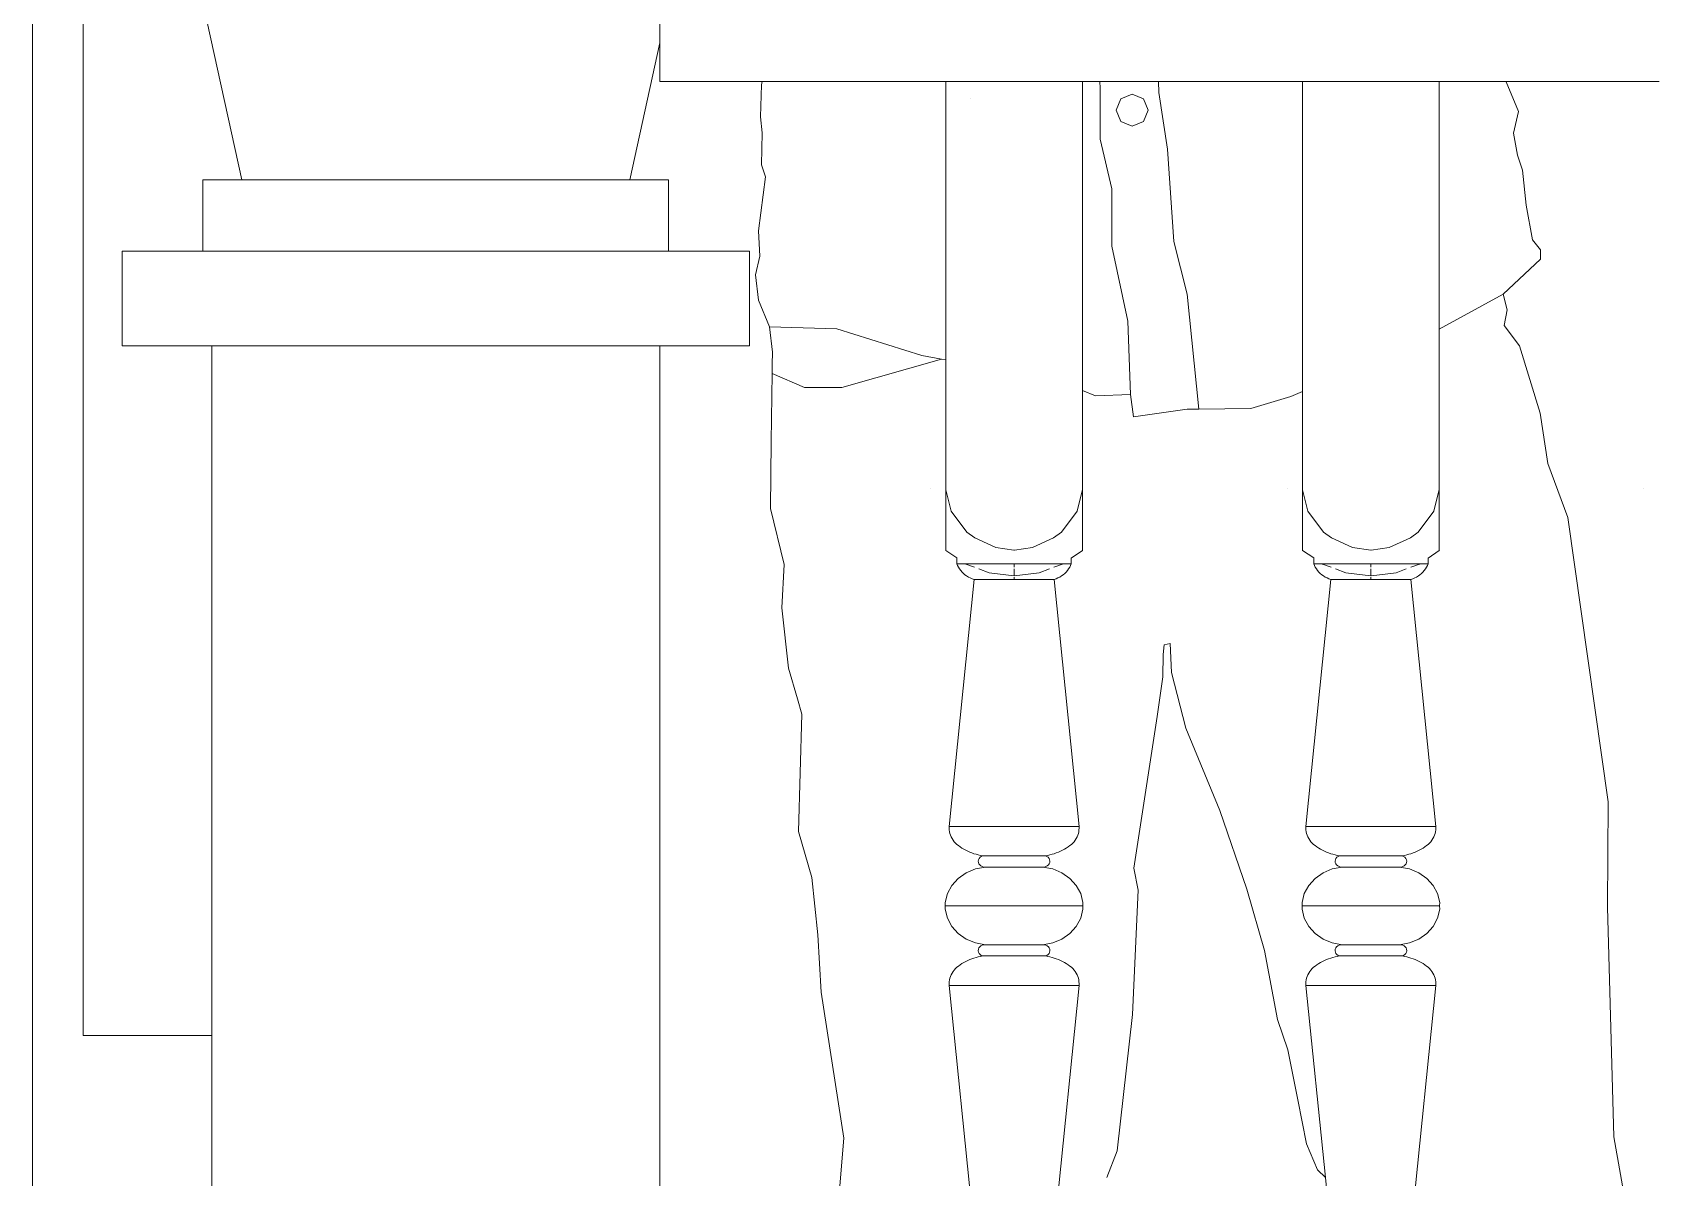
# Model space of a CAD drawing. Header units: inches. Extents: x 16.2 to 49.2, y 7.1 to 20.7.
# Drawn here: x 38.455 to 39.271, y 15.988 to 16.563 of the extents above; entities that cross this region are included whole.
import ezdxf

# ---------------------------------------------------------------- set-up
doc = ezdxf.new("R2010")
doc.units = ezdxf.units.IN
doc.header["$MEASUREMENT"] = 0
doc.layers.add('0inne_gulv', color=252, linetype='Continuous', lineweight=13)

# ---------------------------------------------------------------- blocks, each defined once
blk = doc.blocks.new('DEREK SMALL HOUSE rs')
for p, q in [((-7.71657, 0.40506), (-7.71657, -2.04481)), ((-7.69117, -0.95329), (-7.69117, -1.55741)), ((-7.6115, -1.12777), (-7.62881, -1.0486)), ((-7.40157, -1.05886), (-7.40157, -1.04452)), ((-7.41664, -1.12777), (-7.40157, -1.05886)), ((-7.40157, -1.07841), (-7.40157, -1.05886)), ((-7.35016, -1.07841), (-7.40157, -1.07841)), ((-7.35057, -1.08009), (-7.35097, -1.09611)), ((-7.35016, -1.07841), (-7.35057, -1.08009)), ((-7.25801, -1.07841), (-7.35016, -1.07841)), ((-7.25801, -1.07841), (-7.25795, -1.07841)), ((-7.25801, -1.21812), (-7.25801, -1.07841)), ((-7.25801, -1.28295), (-7.25801, -1.07841)), ((-7.25795, -1.07841), (-7.18934, -1.07841)), ((-7.25795, -1.21813), (-7.25795, -1.07841)), ((-7.18934, -1.23349), (-7.18934, -1.07841)), ((-7.18057, -1.07841), (-7.18934, -1.07841)), ((-7.18049, -1.08161), (-7.18057, -1.07841)), ((-7.15109, -1.07841), (-7.18057, -1.07841)), ((-7.18047, -1.10726), (-7.18049, -1.08161)), ((-7.17, -1.08708), (-7.16433, -1.08473)), ((-7.16433, -1.08473), (-7.15866, -1.08708)), ((-7.15101, -1.08384), (-7.15109, -1.07841)), ((-7.07886, -1.07841), (-7.15109, -1.07841)), ((-7.14664, -1.11236), (-7.15101, -1.08384)), ((-7.07886, -1.07841), (-7.0788, -1.07841)), ((-7.07886, -1.2341), (-7.07886, -1.07841)), ((-7.07886, -1.28295), (-7.07886, -1.07841)), ((-7.0788, -1.07841), (-7.01019, -1.07841)), ((-7.0788, -1.23408), (-7.0788, -1.07841)), ((-7.01019, -1.20267), (-7.01019, -1.07841)), ((-6.97663, -1.07841), (-7.01019, -1.07841)), ((-6.97662, -1.07854), (-6.97663, -1.07841)), ((-6.8997, -1.07841), (-6.97663, -1.07841)), ((-6.97045, -1.09333), (-6.97662, -1.07854)), ((-7.24539, -1.08707), (-7.24533, -1.08707)), ((-7.17234, -1.09275), (-7.17, -1.08708)), ((-7.17, -1.09842), (-7.17234, -1.09275)), ((-7.15866, -1.08708), (-7.15631, -1.09275)), ((-7.15631, -1.09275), (-7.15866, -1.09842)), ((-6.97293, -1.10428), (-6.97045, -1.09333)), ((-7.35097, -1.09611), (-7.35018, -1.10409)), ((-7.16433, -1.10077), (-7.17, -1.09842)), ((-7.15866, -1.09842), (-7.16433, -1.10077)), ((-7.35018, -1.10409), (-7.3505, -1.12012)), ((-7.1746, -1.13223), (-7.18047, -1.10726)), ((-6.97092, -1.11532), (-6.97293, -1.10428)), ((-7.14343, -1.15875), (-7.14664, -1.11236)), ((-6.96837, -1.12292), (-6.97092, -1.11532)), ((-7.3505, -1.12012), (-7.34856, -1.12624)), ((-6.96658, -1.14047), (-6.96837, -1.12292)), ((-7.63098, -1.1635), (-7.63098, -1.12777)), ((-7.6115, -1.12777), (-7.63098, -1.12777)), ((-7.6115, -1.12777), (-7.41664, -1.12777)), ((-7.39716, -1.12777), (-7.41664, -1.12777)), ((-7.39716, -1.1635), (-7.39716, -1.12777)), ((-7.34856, -1.12624), (-7.35203, -1.15327)), ((-7.17456, -1.1611), (-7.1746, -1.13223)), ((-6.96342, -1.15782), (-6.96658, -1.14047)), ((-7.35203, -1.15327), (-7.35133, -1.16608)), ((-6.95941, -1.16282), (-6.96342, -1.15782)), ((-7.63098, -1.1635), (-7.67157, -1.1635)), ((-7.67157, -1.1635), (-7.67157, -1.21114)), ((-7.63098, -1.1635), (-7.39716, -1.1635)), ((-7.35657, -1.1635), (-7.39716, -1.1635)), ((-7.35657, -1.1635), (-7.35657, -1.21114)), ((-7.35133, -1.16608), (-7.35358, -1.17543)), ((-7.16652, -1.19873), (-7.17456, -1.1611)), ((-7.13679, -1.18519), (-7.14343, -1.15875)), ((-6.95934, -1.16763), (-6.95941, -1.16282)), ((-6.97805, -1.18519), (-6.95934, -1.16763)), ((-7.35358, -1.17543), (-7.35194, -1.18815)), ((-7.35194, -1.18815), (-7.34642, -1.20148)), ((-7.13089, -1.24287), (-7.13679, -1.18519)), ((-7.01019, -1.20267), (-6.97805, -1.18519)), ((-6.97606, -1.19295), (-6.97805, -1.18519)), ((-7.16516, -1.23558), (-7.16652, -1.19873)), ((-6.9776, -1.20082), (-6.97606, -1.19295)), ((-7.34642, -1.20148), (-7.31276, -1.20248)), ((-7.34642, -1.20148), (-7.34505, -1.21424)), ((-7.26993, -1.21594), (-7.31276, -1.20248)), ((-7.01019, -1.20267), (-7.01019, -1.28324)), ((-6.96994, -1.21111), (-6.9776, -1.20082)), ((-7.67157, -1.21114), (-7.62657, -1.21114)), ((-7.62657, -1.55741), (-7.62657, -1.21114)), ((-7.62657, -1.21114), (-7.40157, -1.21114)), ((-7.40157, -1.89549), (-7.40157, -1.21114)), ((-7.40157, -1.21114), (-7.35657, -1.21114)), ((-7.34505, -1.21424), (-7.34509, -1.22044)), ((-6.95957, -1.24483), (-6.96994, -1.21111)), ((-7.34509, -1.22044), (-7.34521, -1.22499)), ((-7.3101, -1.23196), (-7.26015, -1.21773)), ((-7.26993, -1.21594), (-7.26015, -1.21773)), ((-7.26015, -1.21773), (-7.25801, -1.21812)), ((-7.25801, -1.21812), (-7.25795, -1.21813)), ((-7.25801, -1.28295), (-7.25801, -1.21812)), ((-7.25795, -1.28295), (-7.25795, -1.21813)), ((-7.34521, -1.22499), (-7.34571, -1.25913)), ((-7.34521, -1.22499), (-7.329, -1.23196)), ((-7.329, -1.23196), (-7.3101, -1.23196)), ((-7.18934, -1.23349), (-7.18279, -1.23614)), ((-7.18934, -1.23349), (-7.18934, -1.28324)), ((-7.18279, -1.23614), (-7.16516, -1.23558)), ((-7.16516, -1.23558), (-7.16379, -1.24672)), ((-7.10473, -1.24249), (-7.08476, -1.23653)), ((-7.08476, -1.23653), (-7.07886, -1.2341)), ((-7.07886, -1.2341), (-7.0788, -1.23408)), ((-7.07886, -1.28295), (-7.07886, -1.2341)), ((-7.0788, -1.28295), (-7.0788, -1.23408)), ((-7.16379, -1.24672), (-7.13679, -1.24295)), ((-7.13679, -1.24295), (-7.13089, -1.24287)), ((-7.13089, -1.24287), (-7.10473, -1.24249)), ((-6.95571, -1.27019), (-6.95957, -1.24483)), ((-7.34571, -1.25913), (-7.34595, -1.2928)), ((-6.94563, -1.29724), (-6.95571, -1.27019)), ((-7.26569, -1.28295), (-7.26571, -1.28295)), ((-7.25801, -1.28295), (-7.25795, -1.28295)), ((-7.25801, -1.28295), (-7.25795, -1.28295)), ((-7.25798, -1.28295), (-7.25801, -1.28295)), ((-7.25795, -1.28295), (-7.25795, -1.28314)), ((-7.25795, -1.28312), (-7.25795, -1.28295)), ((-7.25793, -1.28312), (-7.25795, -1.28314)), ((-7.25795, -1.28333), (-7.25795, -1.28314)), ((-7.25795, -1.28333), (-7.25563, -1.29271)), ((-7.25795, -1.28333), (-7.25795, -1.31379)), ((-7.192, -1.2942), (-7.18934, -1.28324)), ((-7.18934, -1.3138), (-7.18934, -1.28324)), ((-7.08653, -1.28295), (-7.08656, -1.28295)), ((-7.07886, -1.28295), (-7.0788, -1.28295)), ((-7.07886, -1.28295), (-7.0788, -1.28295)), ((-7.07882, -1.28295), (-7.07886, -1.28295)), ((-7.0788, -1.28295), (-7.0788, -1.28314)), ((-7.0788, -1.28312), (-7.0788, -1.28295)), ((-7.07878, -1.28312), (-7.0788, -1.28314)), ((-7.0788, -1.28333), (-7.0788, -1.28314)), ((-7.0788, -1.28333), (-7.07648, -1.29271)), ((-7.0788, -1.28333), (-7.0788, -1.31379)), ((-7.01285, -1.2942), (-7.01019, -1.28324)), ((-7.01019, -1.3138), (-7.01019, -1.28324)), ((-6.90738, -1.28295), (-6.90741, -1.28295)), ((-6.90738, -1.28295), (-6.90741, -1.28295)), ((-7.34595, -1.2928), (-7.33913, -1.32084)), ((-7.25795, -1.29712), (-7.25801, -1.29712)), ((-7.25566, -1.29274), (-7.25531, -1.2942)), ((-7.25563, -1.29271), (-7.25528, -1.2942)), ((-7.2474, -1.30472), (-7.25528, -1.2942)), ((-7.19988, -1.30472), (-7.192, -1.2942)), ((-7.0788, -1.29712), (-7.07886, -1.29712)), ((-7.07651, -1.29274), (-7.07616, -1.2942)), ((-7.07648, -1.29271), (-7.07613, -1.2942)), ((-7.06824, -1.30472), (-7.07613, -1.2942)), ((-7.02073, -1.30472), (-7.01285, -1.2942)), ((-6.92534, -1.44011), (-6.94563, -1.29724)), ((-7.24347, -1.30754), (-7.2474, -1.30472)), ((-7.20381, -1.30754), (-7.19988, -1.30472)), ((-7.06432, -1.30754), (-7.06824, -1.30472)), ((-7.02466, -1.30754), (-7.02073, -1.30472)), ((-7.24347, -1.30754), (-7.23284, -1.31235)), ((-7.22376, -1.31375), (-7.23284, -1.31235)), ((-7.21444, -1.31235), (-7.22351, -1.31375)), ((-7.21444, -1.31235), (-7.20381, -1.30754)), ((-7.06432, -1.30754), (-7.05369, -1.31235)), ((-7.04461, -1.31375), (-7.05369, -1.31235)), ((-7.03528, -1.31235), (-7.04436, -1.31375)), ((-7.03528, -1.31235), (-7.02466, -1.30754)), ((-7.33913, -1.32084), (-7.34032, -1.34267)), ((-7.25795, -1.31379), (-7.258, -1.31375)), ((-7.25238, -1.31763), (-7.25795, -1.31379)), ((-7.25238, -1.31763), (-7.25238, -1.32053)), ((-7.25238, -1.32053), (-7.25202, -1.32143)), ((-7.25238, -1.32053), (-7.24818, -1.32053)), ((-7.25202, -1.32143), (-7.25158, -1.3223)), ((-7.24795, -1.32069), (-7.24818, -1.32053)), ((-7.24818, -1.32053), (-7.1991, -1.32053)), ((-7.24363, -1.3223), (-7.24795, -1.32069)), ((-7.22364, -1.31376), (-7.22376, -1.31375)), ((-7.22367, -1.3223), (-7.22367, -1.32069)), ((-7.22364, -1.31376), (-7.22351, -1.31375)), ((-7.19933, -1.32069), (-7.20365, -1.3223)), ((-7.1991, -1.32053), (-7.19933, -1.32069)), ((-7.19496, -1.32053), (-7.1991, -1.32053)), ((-7.19533, -1.32143), (-7.19577, -1.3223)), ((-7.19496, -1.32053), (-7.19533, -1.32143)), ((-7.18934, -1.3138), (-7.19496, -1.31767)), ((-7.19496, -1.31767), (-7.19496, -1.32053)), ((-7.18928, -1.31375), (-7.18934, -1.3138)), ((-7.0788, -1.31379), (-7.07885, -1.31375)), ((-7.07323, -1.31763), (-7.0788, -1.31379)), ((-7.07323, -1.31763), (-7.07323, -1.32053)), ((-7.07323, -1.32053), (-7.07287, -1.32143)), ((-7.07323, -1.32053), (-7.06903, -1.32053)), ((-7.07287, -1.32143), (-7.07243, -1.3223)), ((-7.0688, -1.32069), (-7.06903, -1.32053)), ((-7.06903, -1.32053), (-7.01995, -1.32053)), ((-7.06448, -1.3223), (-7.0688, -1.32069)), ((-7.04449, -1.31376), (-7.04461, -1.31375)), ((-7.04452, -1.3223), (-7.04452, -1.32069)), ((-7.04449, -1.31376), (-7.04436, -1.31375)), ((-7.02017, -1.32069), (-7.0245, -1.3223)), ((-7.01995, -1.32053), (-7.02017, -1.32069)), ((-7.01581, -1.32053), (-7.01995, -1.32053)), ((-7.01617, -1.32143), (-7.01662, -1.3223)), ((-7.01581, -1.32053), (-7.01617, -1.32143)), ((-7.01019, -1.3138), (-7.01581, -1.31767)), ((-7.01581, -1.31767), (-7.01581, -1.32053)), ((-7.01012, -1.31375), (-7.01019, -1.3138)), ((-7.24374, -1.32841), (-7.25627, -1.45241)), ((-7.25158, -1.3223), (-7.25106, -1.32313)), ((-7.25106, -1.32313), (-7.25048, -1.32393)), ((-7.25048, -1.32393), (-7.24982, -1.32469)), ((-7.24982, -1.32469), (-7.24911, -1.32539)), ((-7.24911, -1.32539), (-7.24833, -1.32605)), ((-7.24833, -1.32605), (-7.2475, -1.32664)), ((-7.2475, -1.32664), (-7.24662, -1.32718)), ((-7.24662, -1.32718), (-7.2457, -1.32766)), ((-7.2457, -1.32766), (-7.24474, -1.32807)), ((-7.24474, -1.32807), (-7.24374, -1.32841)), ((-7.24374, -1.32841), (-7.20361, -1.32841)), ((-7.23624, -1.32505), (-7.24139, -1.32313)), ((-7.22368, -1.32655), (-7.23624, -1.32505)), ((-7.22367, -1.32655), (-7.22367, -1.32313)), ((-7.22367, -1.32664), (-7.22367, -1.32655)), ((-7.22367, -1.32841), (-7.22367, -1.32718)), ((-7.21103, -1.32505), (-7.2236, -1.32655)), ((-7.20589, -1.32313), (-7.21103, -1.32505)), ((-7.20261, -1.32807), (-7.20361, -1.32841)), ((-7.20361, -1.32841), (-7.19107, -1.45241)), ((-7.20165, -1.32766), (-7.20261, -1.32807)), ((-7.20072, -1.32718), (-7.20165, -1.32766)), ((-7.19985, -1.32664), (-7.20072, -1.32718)), ((-7.19901, -1.32605), (-7.19985, -1.32664)), ((-7.19824, -1.32539), (-7.19901, -1.32605)), ((-7.19752, -1.32469), (-7.19824, -1.32539)), ((-7.19687, -1.32393), (-7.19752, -1.32469)), ((-7.19628, -1.32313), (-7.19687, -1.32393)), ((-7.19577, -1.3223), (-7.19628, -1.32313)), ((-7.06459, -1.32841), (-7.07712, -1.45241)), ((-7.07243, -1.3223), (-7.07191, -1.32313)), ((-7.07191, -1.32313), (-7.07133, -1.32393)), ((-7.07133, -1.32393), (-7.07067, -1.32469)), ((-7.07067, -1.32469), (-7.06996, -1.32539)), ((-7.06996, -1.32539), (-7.06918, -1.32605)), ((-7.06918, -1.32605), (-7.06835, -1.32664)), ((-7.06835, -1.32664), (-7.06747, -1.32718)), ((-7.06747, -1.32718), (-7.06655, -1.32766)), ((-7.06655, -1.32766), (-7.06558, -1.32807)), ((-7.06558, -1.32807), (-7.06459, -1.32841)), ((-7.06459, -1.32841), (-7.02445, -1.32841)), ((-7.05709, -1.32505), (-7.06224, -1.32313)), ((-7.04453, -1.32655), (-7.05709, -1.32505)), ((-7.04452, -1.32655), (-7.04452, -1.32313)), ((-7.04452, -1.32664), (-7.04452, -1.32655)), ((-7.04452, -1.32841), (-7.04452, -1.32718)), ((-7.03188, -1.32505), (-7.04445, -1.32655)), ((-7.02674, -1.32313), (-7.03188, -1.32505)), ((-7.02346, -1.32807), (-7.02445, -1.32841)), ((-7.02445, -1.32841), (-7.01192, -1.45241)), ((-7.0225, -1.32766), (-7.02346, -1.32807)), ((-7.02157, -1.32718), (-7.0225, -1.32766)), ((-7.02069, -1.32664), (-7.02157, -1.32718)), ((-7.01986, -1.32605), (-7.02069, -1.32664)), ((-7.01909, -1.32539), (-7.01986, -1.32605)), ((-7.01837, -1.32469), (-7.01909, -1.32539)), ((-7.01772, -1.32393), (-7.01837, -1.32469)), ((-7.01713, -1.32313), (-7.01772, -1.32393)), ((-7.01662, -1.3223), (-7.01713, -1.32313)), ((-7.34032, -1.34267), (-7.33697, -1.37295)), ((-7.14881, -1.36609), (-7.14837, -1.3613)), ((-7.14837, -1.3613), (-7.14524, -1.36062)), ((-7.14524, -1.36062), (-7.14466, -1.37507)), ((-7.14895, -1.37734), (-7.14881, -1.36609)), ((-7.33697, -1.37295), (-7.33245, -1.38833)), ((-7.15182, -1.39729), (-7.14895, -1.37734)), ((-7.14466, -1.37507), (-7.13752, -1.40303)), ((-7.33245, -1.38833), (-7.33033, -1.39607)), ((-7.33033, -1.39607), (-7.33196, -1.45506)), ((-7.16351, -1.47336), (-7.15182, -1.39729)), ((-7.13752, -1.40303), (-7.12031, -1.4445)), ((-6.92578, -1.49301), (-6.92534, -1.44011)), ((-7.25627, -1.45241), (-7.25631, -1.45332)), ((-7.25627, -1.45241), (-7.19107, -1.45241)), ((-7.19107, -1.45241), (-7.19104, -1.45332)), ((-7.12031, -1.4445), (-7.10673, -1.48391)), ((-7.07712, -1.45241), (-7.07716, -1.45332)), ((-7.07712, -1.45241), (-7.01192, -1.45241)), ((-7.01192, -1.45241), (-7.01189, -1.45332)), ((-7.33196, -1.45506), (-7.32522, -1.47814)), ((-7.25631, -1.45332), (-7.25626, -1.45423)), ((-7.25626, -1.45423), (-7.25613, -1.45514)), ((-7.25613, -1.45514), (-7.25592, -1.45603)), ((-7.25592, -1.45603), (-7.25564, -1.4569)), ((-7.25564, -1.4569), (-7.25528, -1.45775)), ((-7.25528, -1.45775), (-7.25484, -1.45858)), ((-7.25484, -1.45858), (-7.25434, -1.45937)), ((-7.25434, -1.45937), (-7.25376, -1.46012)), ((-7.25376, -1.46012), (-7.25312, -1.46083)), ((-7.19358, -1.46012), (-7.19422, -1.46083)), ((-7.19301, -1.45937), (-7.19358, -1.46012)), ((-7.1925, -1.45858), (-7.19301, -1.45937)), ((-7.19207, -1.45775), (-7.1925, -1.45858)), ((-7.19171, -1.4569), (-7.19207, -1.45775)), ((-7.19142, -1.45603), (-7.19171, -1.4569)), ((-7.19121, -1.45514), (-7.19142, -1.45603)), ((-7.19109, -1.45423), (-7.19121, -1.45514)), ((-7.19104, -1.45332), (-7.19109, -1.45423)), ((-7.07716, -1.45332), (-7.07711, -1.45423)), ((-7.07711, -1.45423), (-7.07698, -1.45514)), ((-7.07698, -1.45514), (-7.07677, -1.45603)), ((-7.07677, -1.45603), (-7.07649, -1.4569)), ((-7.07649, -1.4569), (-7.07613, -1.45775)), ((-7.07613, -1.45775), (-7.07569, -1.45858)), ((-7.07569, -1.45858), (-7.07519, -1.45937)), ((-7.07519, -1.45937), (-7.07461, -1.46012)), ((-7.07461, -1.46012), (-7.07397, -1.46083)), ((-7.01443, -1.46012), (-7.01507, -1.46083)), ((-7.01386, -1.45937), (-7.01443, -1.46012)), ((-7.01335, -1.45858), (-7.01386, -1.45937)), ((-7.01292, -1.45775), (-7.01335, -1.45858)), ((-7.01256, -1.4569), (-7.01292, -1.45775)), ((-7.01227, -1.45603), (-7.01256, -1.4569)), ((-7.01206, -1.45514), (-7.01227, -1.45603)), ((-7.01194, -1.45423), (-7.01206, -1.45514)), ((-7.01189, -1.45332), (-7.01194, -1.45423)), ((-7.25312, -1.46083), (-7.25243, -1.46149)), ((-7.25243, -1.46149), (-7.25167, -1.4621)), ((-7.25167, -1.4621), (-7.25078, -1.46273)), ((-7.25078, -1.46273), (-7.24986, -1.46333)), ((-7.24986, -1.46333), (-7.24891, -1.46389)), ((-7.24891, -1.46389), (-7.24794, -1.46442)), ((-7.24794, -1.46442), (-7.24694, -1.4649)), ((-7.24694, -1.4649), (-7.24592, -1.46535)), ((-7.24592, -1.46535), (-7.24487, -1.46576)), ((-7.24487, -1.46576), (-7.24381, -1.46613)), ((-7.24381, -1.46613), (-7.24274, -1.46645)), ((-7.24274, -1.46645), (-7.24164, -1.46673)), ((-7.24164, -1.46673), (-7.24054, -1.46698)), ((-7.24122, -1.46849), (-7.24152, -1.46914)), ((-7.24074, -1.46792), (-7.24122, -1.46849)), ((-7.24014, -1.46747), (-7.24074, -1.46792)), ((-7.24054, -1.46698), (-7.23942, -1.46717)), ((-7.23942, -1.46717), (-7.24014, -1.46747)), ((-7.20792, -1.46717), (-7.23942, -1.46717)), ((-7.20681, -1.46698), (-7.20792, -1.46717)), ((-7.20792, -1.46717), (-7.20721, -1.46747)), ((-7.20721, -1.46747), (-7.2066, -1.46792)), ((-7.2057, -1.46673), (-7.20681, -1.46698)), ((-7.2066, -1.46792), (-7.20613, -1.46849)), ((-7.20613, -1.46849), (-7.20582, -1.46914)), ((-7.20461, -1.46645), (-7.2057, -1.46673)), ((-7.20353, -1.46613), (-7.20461, -1.46645)), ((-7.20247, -1.46576), (-7.20353, -1.46613)), ((-7.20143, -1.46535), (-7.20247, -1.46576)), ((-7.20041, -1.4649), (-7.20143, -1.46535)), ((-7.19941, -1.46442), (-7.20041, -1.4649)), ((-7.19844, -1.46389), (-7.19941, -1.46442)), ((-7.19749, -1.46333), (-7.19844, -1.46389)), ((-7.19657, -1.46273), (-7.19749, -1.46333)), ((-7.19568, -1.4621), (-7.19657, -1.46273)), ((-7.19492, -1.46149), (-7.19568, -1.4621)), ((-7.19422, -1.46083), (-7.19492, -1.46149)), ((-7.07397, -1.46083), (-7.07327, -1.46149)), ((-7.07327, -1.46149), (-7.07252, -1.4621)), ((-7.07252, -1.4621), (-7.07163, -1.46273)), ((-7.07163, -1.46273), (-7.07071, -1.46333)), ((-7.07071, -1.46333), (-7.06976, -1.46389)), ((-7.06976, -1.46389), (-7.06879, -1.46442)), ((-7.06879, -1.46442), (-7.06779, -1.4649)), ((-7.06779, -1.4649), (-7.06677, -1.46535)), ((-7.06677, -1.46535), (-7.06572, -1.46576)), ((-7.06572, -1.46576), (-7.06466, -1.46613)), ((-7.06466, -1.46613), (-7.06359, -1.46645)), ((-7.06359, -1.46645), (-7.06249, -1.46673)), ((-7.06249, -1.46673), (-7.06139, -1.46698)), ((-7.06207, -1.46849), (-7.06237, -1.46914)), ((-7.06159, -1.46792), (-7.06207, -1.46849)), ((-7.06098, -1.46747), (-7.06159, -1.46792)), ((-7.06139, -1.46698), (-7.06027, -1.46717)), ((-7.06027, -1.46717), (-7.06098, -1.46747)), ((-7.02877, -1.46717), (-7.06027, -1.46717)), ((-7.02766, -1.46698), (-7.02877, -1.46717)), ((-7.02877, -1.46717), (-7.02806, -1.46747)), ((-7.02806, -1.46747), (-7.02745, -1.46792)), ((-7.02655, -1.46673), (-7.02766, -1.46698)), ((-7.02745, -1.46792), (-7.02698, -1.46849)), ((-7.02698, -1.46849), (-7.02667, -1.46914)), ((-7.02546, -1.46645), (-7.02655, -1.46673)), ((-7.02438, -1.46613), (-7.02546, -1.46645)), ((-7.02332, -1.46576), (-7.02438, -1.46613)), ((-7.02228, -1.46535), (-7.02332, -1.46576)), ((-7.02126, -1.4649), (-7.02228, -1.46535)), ((-7.02026, -1.46442), (-7.02126, -1.4649)), ((-7.01928, -1.46389), (-7.02026, -1.46442)), ((-7.01834, -1.46333), (-7.01928, -1.46389)), ((-7.01742, -1.46273), (-7.01834, -1.46333)), ((-7.01652, -1.4621), (-7.01742, -1.46273)), ((-7.01577, -1.46149), (-7.01652, -1.4621)), ((-7.01507, -1.46083), (-7.01577, -1.46149)), ((-7.2477, -1.4757), (-7.2517, -1.47851)), ((-7.24308, -1.47378), (-7.2477, -1.4757)), ((-7.23811, -1.47284), (-7.24308, -1.47378)), ((-7.24152, -1.46914), (-7.24165, -1.46983)), ((-7.24165, -1.46983), (-7.24158, -1.47054)), ((-7.24158, -1.47054), (-7.24133, -1.4712)), ((-7.24133, -1.4712), (-7.2409, -1.4718)), ((-7.2409, -1.4718), (-7.24033, -1.47228)), ((-7.24033, -1.47228), (-7.23965, -1.47263)), ((-7.23965, -1.47263), (-7.23889, -1.47282)), ((-7.23889, -1.47282), (-7.23811, -1.47284)), ((-7.20924, -1.47284), (-7.23811, -1.47284)), ((-7.20845, -1.47282), (-7.20924, -1.47284)), ((-7.20924, -1.47284), (-7.20426, -1.47378)), ((-7.2077, -1.47263), (-7.20845, -1.47282)), ((-7.20701, -1.47228), (-7.2077, -1.47263)), ((-7.20644, -1.4718), (-7.20701, -1.47228)), ((-7.20602, -1.4712), (-7.20644, -1.4718)), ((-7.20577, -1.47054), (-7.20602, -1.4712)), ((-7.20582, -1.46914), (-7.2057, -1.46983)), ((-7.2057, -1.46983), (-7.20577, -1.47054)), ((-7.20426, -1.47378), (-7.19965, -1.4757)), ((-7.19965, -1.4757), (-7.19564, -1.47851)), ((-7.16137, -1.48438), (-7.16351, -1.47336)), ((-7.06854, -1.4757), (-7.07255, -1.47851)), ((-7.06393, -1.47378), (-7.06854, -1.4757)), ((-7.05895, -1.47284), (-7.06393, -1.47378)), ((-7.06237, -1.46914), (-7.0625, -1.46983)), ((-7.0625, -1.46983), (-7.06243, -1.47054)), ((-7.06243, -1.47054), (-7.06218, -1.4712)), ((-7.06218, -1.4712), (-7.06175, -1.4718)), ((-7.06175, -1.4718), (-7.06118, -1.47228)), ((-7.06118, -1.47228), (-7.0605, -1.47263)), ((-7.0605, -1.47263), (-7.05974, -1.47282)), ((-7.05974, -1.47282), (-7.05895, -1.47284)), ((-7.03009, -1.47284), (-7.05895, -1.47284)), ((-7.0293, -1.47282), (-7.03009, -1.47284)), ((-7.03009, -1.47284), (-7.02511, -1.47378)), ((-7.02855, -1.47263), (-7.0293, -1.47282)), ((-7.02786, -1.47228), (-7.02855, -1.47263)), ((-7.02729, -1.4718), (-7.02786, -1.47228)), ((-7.02687, -1.4712), (-7.02729, -1.4718)), ((-7.02661, -1.47054), (-7.02687, -1.4712)), ((-7.02667, -1.46914), (-7.02655, -1.46983)), ((-7.02655, -1.46983), (-7.02661, -1.47054)), ((-7.02511, -1.47378), (-7.0205, -1.4757)), ((-7.0205, -1.4757), (-7.01649, -1.47851)), ((-7.32522, -1.47814), (-7.32218, -1.50684)), ((-7.25489, -1.48206), (-7.25711, -1.48617)), ((-7.2517, -1.47851), (-7.25489, -1.48206)), ((-7.19564, -1.47851), (-7.19245, -1.48206)), ((-7.19245, -1.48206), (-7.19024, -1.48617)), ((-7.16422, -1.54684), (-7.16137, -1.48438)), ((-7.10673, -1.48391), (-7.09795, -1.51475)), ((-7.07574, -1.48206), (-7.07796, -1.48617)), ((-7.07255, -1.47851), (-7.07574, -1.48206)), ((-7.01649, -1.47851), (-7.0133, -1.48206)), ((-7.0133, -1.48206), (-7.01109, -1.48617)), ((-7.25711, -1.48617), (-7.25822, -1.49063)), ((-7.25822, -1.49063), (-7.25821, -1.49234)), ((-7.25822, -1.49406), (-7.25821, -1.49234)), ((-7.25821, -1.49234), (-7.18914, -1.49234)), ((-7.19024, -1.48617), (-7.18912, -1.49063)), ((-7.18912, -1.49063), (-7.18914, -1.49234)), ((-7.18912, -1.49406), (-7.18914, -1.49234)), ((-7.07796, -1.48617), (-7.07907, -1.49063)), ((-7.07907, -1.49063), (-7.07906, -1.49234)), ((-7.07907, -1.49406), (-7.07906, -1.49234)), ((-7.07906, -1.49234), (-7.00999, -1.49234)), ((-7.01109, -1.48617), (-7.00997, -1.49063)), ((-7.00997, -1.49063), (-7.00999, -1.49234)), ((-7.00997, -1.49406), (-7.00999, -1.49234)), ((-6.92255, -1.60841), (-6.92578, -1.49301)), ((-7.25711, -1.49851), (-7.25822, -1.49406)), ((-7.25489, -1.50262), (-7.25711, -1.49851)), ((-7.19245, -1.50262), (-7.19024, -1.49851)), ((-7.19024, -1.49851), (-7.18912, -1.49406)), ((-7.07796, -1.49851), (-7.07907, -1.49406)), ((-7.07574, -1.50262), (-7.07796, -1.49851)), ((-7.0133, -1.50262), (-7.01109, -1.49851)), ((-7.01109, -1.49851), (-7.00997, -1.49406)), ((-7.32218, -1.50684), (-7.32049, -1.53565)), ((-7.2517, -1.50617), (-7.25489, -1.50262)), ((-7.2477, -1.50898), (-7.2517, -1.50617)), ((-7.24308, -1.51091), (-7.2477, -1.50898)), ((-7.20426, -1.51091), (-7.19965, -1.50898)), ((-7.19965, -1.50898), (-7.19564, -1.50617)), ((-7.19564, -1.50617), (-7.19245, -1.50262)), ((-7.07255, -1.50617), (-7.07574, -1.50262)), ((-7.06854, -1.50898), (-7.07255, -1.50617)), ((-7.06393, -1.51091), (-7.06854, -1.50898)), ((-7.02511, -1.51091), (-7.0205, -1.50898)), ((-7.0205, -1.50898), (-7.01649, -1.50617)), ((-7.01649, -1.50617), (-7.0133, -1.50262)), ((-7.23811, -1.51184), (-7.24308, -1.51091)), ((-7.24165, -1.51485), (-7.24158, -1.51415)), ((-7.24152, -1.51555), (-7.24165, -1.51485)), ((-7.24164, -1.51795), (-7.24054, -1.51771)), ((-7.24158, -1.51415), (-7.24133, -1.51348)), ((-7.24122, -1.5162), (-7.24152, -1.51555)), ((-7.24133, -1.51348), (-7.2409, -1.51288)), ((-7.24074, -1.51676), (-7.24122, -1.5162)), ((-7.2409, -1.51288), (-7.24033, -1.5124)), ((-7.24014, -1.51721), (-7.24074, -1.51676)), ((-7.24054, -1.51771), (-7.23942, -1.51751)), ((-7.24033, -1.5124), (-7.23965, -1.51205)), ((-7.23942, -1.51751), (-7.24014, -1.51721)), ((-7.23965, -1.51205), (-7.23889, -1.51186)), ((-7.23942, -1.51751), (-7.20792, -1.51751)), ((-7.23889, -1.51186), (-7.23811, -1.51184)), ((-7.20924, -1.51184), (-7.23811, -1.51184)), ((-7.20924, -1.51184), (-7.20426, -1.51091)), ((-7.20845, -1.51186), (-7.20924, -1.51184)), ((-7.2077, -1.51205), (-7.20845, -1.51186)), ((-7.20792, -1.51751), (-7.20721, -1.51721)), ((-7.20681, -1.51771), (-7.20792, -1.51751)), ((-7.20701, -1.5124), (-7.2077, -1.51205)), ((-7.20721, -1.51721), (-7.2066, -1.51676)), ((-7.20644, -1.51288), (-7.20701, -1.5124)), ((-7.2057, -1.51795), (-7.20681, -1.51771)), ((-7.2066, -1.51676), (-7.20613, -1.5162)), ((-7.20602, -1.51348), (-7.20644, -1.51288)), ((-7.20613, -1.5162), (-7.20582, -1.51555)), ((-7.20577, -1.51415), (-7.20602, -1.51348)), ((-7.20582, -1.51555), (-7.2057, -1.51485)), ((-7.2057, -1.51485), (-7.20577, -1.51415)), ((-7.09795, -1.51475), (-7.09139, -1.54941)), ((-7.05895, -1.51184), (-7.06393, -1.51091)), ((-7.0625, -1.51485), (-7.06243, -1.51415)), ((-7.06237, -1.51555), (-7.0625, -1.51485)), ((-7.06249, -1.51795), (-7.06139, -1.51771)), ((-7.06243, -1.51415), (-7.06218, -1.51348)), ((-7.06207, -1.5162), (-7.06237, -1.51555)), ((-7.06218, -1.51348), (-7.06175, -1.51288)), ((-7.06159, -1.51676), (-7.06207, -1.5162)), ((-7.06175, -1.51288), (-7.06118, -1.5124)), ((-7.06098, -1.51721), (-7.06159, -1.51676)), ((-7.06139, -1.51771), (-7.06027, -1.51751)), ((-7.06118, -1.5124), (-7.0605, -1.51205)), ((-7.06027, -1.51751), (-7.06098, -1.51721)), ((-7.0605, -1.51205), (-7.05974, -1.51186)), ((-7.06027, -1.51751), (-7.02877, -1.51751)), ((-7.05974, -1.51186), (-7.05895, -1.51184)), ((-7.03009, -1.51184), (-7.05895, -1.51184)), ((-7.03009, -1.51184), (-7.02511, -1.51091)), ((-7.0293, -1.51186), (-7.03009, -1.51184)), ((-7.02855, -1.51205), (-7.0293, -1.51186)), ((-7.02877, -1.51751), (-7.02806, -1.51721)), ((-7.02766, -1.51771), (-7.02877, -1.51751)), ((-7.02786, -1.5124), (-7.02855, -1.51205)), ((-7.02806, -1.51721), (-7.02745, -1.51676)), ((-7.02729, -1.51288), (-7.02786, -1.5124)), ((-7.02655, -1.51795), (-7.02766, -1.51771)), ((-7.02745, -1.51676), (-7.02698, -1.5162)), ((-7.02687, -1.51348), (-7.02729, -1.51288)), ((-7.02698, -1.5162), (-7.02667, -1.51555)), ((-7.02661, -1.51415), (-7.02687, -1.51348)), ((-7.02667, -1.51555), (-7.02655, -1.51485)), ((-7.02655, -1.51485), (-7.02661, -1.51415)), ((-7.25484, -1.52611), (-7.25434, -1.52532)), ((-7.25434, -1.52532), (-7.25376, -1.52456)), ((-7.25376, -1.52456), (-7.25312, -1.52386)), ((-7.25312, -1.52386), (-7.25243, -1.5232)), ((-7.25243, -1.5232), (-7.25167, -1.52259)), ((-7.25167, -1.52259), (-7.25078, -1.52195)), ((-7.25078, -1.52195), (-7.24986, -1.52135)), ((-7.24986, -1.52135), (-7.24891, -1.52079)), ((-7.24891, -1.52079), (-7.24794, -1.52027)), ((-7.24794, -1.52027), (-7.24694, -1.51978)), ((-7.24694, -1.51978), (-7.24592, -1.51933)), ((-7.24592, -1.51933), (-7.24487, -1.51892)), ((-7.24487, -1.51892), (-7.24381, -1.51856)), ((-7.24381, -1.51856), (-7.24274, -1.51823)), ((-7.24274, -1.51823), (-7.24164, -1.51795)), ((-7.20461, -1.51823), (-7.2057, -1.51795)), ((-7.20353, -1.51856), (-7.20461, -1.51823)), ((-7.20247, -1.51892), (-7.20353, -1.51856)), ((-7.20143, -1.51933), (-7.20247, -1.51892)), ((-7.20041, -1.51978), (-7.20143, -1.51933)), ((-7.19941, -1.52027), (-7.20041, -1.51978)), ((-7.19844, -1.52079), (-7.19941, -1.52027)), ((-7.19749, -1.52135), (-7.19844, -1.52079)), ((-7.19657, -1.52195), (-7.19749, -1.52135)), ((-7.19568, -1.52259), (-7.19657, -1.52195)), ((-7.19492, -1.5232), (-7.19568, -1.52259)), ((-7.19422, -1.52386), (-7.19492, -1.5232)), ((-7.19358, -1.52456), (-7.19422, -1.52386)), ((-7.19301, -1.52532), (-7.19358, -1.52456)), ((-7.1925, -1.52611), (-7.19301, -1.52532)), ((-7.07569, -1.52611), (-7.07519, -1.52532)), ((-7.07519, -1.52532), (-7.07461, -1.52456)), ((-7.07461, -1.52456), (-7.07397, -1.52386)), ((-7.07397, -1.52386), (-7.07327, -1.5232)), ((-7.07327, -1.5232), (-7.07252, -1.52259)), ((-7.07252, -1.52259), (-7.07163, -1.52195)), ((-7.07163, -1.52195), (-7.07071, -1.52135)), ((-7.07071, -1.52135), (-7.06976, -1.52079)), ((-7.06976, -1.52079), (-7.06879, -1.52027)), ((-7.06879, -1.52027), (-7.06779, -1.51978)), ((-7.06779, -1.51978), (-7.06677, -1.51933)), ((-7.06677, -1.51933), (-7.06572, -1.51892)), ((-7.06572, -1.51892), (-7.06466, -1.51856)), ((-7.06466, -1.51856), (-7.06359, -1.51823)), ((-7.06359, -1.51823), (-7.06249, -1.51795)), ((-7.02546, -1.51823), (-7.02655, -1.51795)), ((-7.02438, -1.51856), (-7.02546, -1.51823)), ((-7.02332, -1.51892), (-7.02438, -1.51856)), ((-7.02228, -1.51933), (-7.02332, -1.51892)), ((-7.02126, -1.51978), (-7.02228, -1.51933)), ((-7.02026, -1.52027), (-7.02126, -1.51978)), ((-7.01928, -1.52079), (-7.02026, -1.52027)), ((-7.01834, -1.52135), (-7.01928, -1.52079)), ((-7.01742, -1.52195), (-7.01834, -1.52135)), ((-7.01652, -1.52259), (-7.01742, -1.52195)), ((-7.01577, -1.5232), (-7.01652, -1.52259)), ((-7.01507, -1.52386), (-7.01577, -1.5232)), ((-7.01443, -1.52456), (-7.01507, -1.52386)), ((-7.01386, -1.52532), (-7.01443, -1.52456)), ((-7.01335, -1.52611), (-7.01386, -1.52532)), ((-7.25631, -1.53136), (-7.25626, -1.53045)), ((-7.25627, -1.53227), (-7.25631, -1.53136)), ((-7.24374, -1.65628), (-7.25627, -1.53227)), ((-7.25627, -1.53227), (-7.19107, -1.53227)), ((-7.25626, -1.53045), (-7.25613, -1.52955)), ((-7.25613, -1.52955), (-7.25592, -1.52865)), ((-7.25592, -1.52865), (-7.25564, -1.52778)), ((-7.25564, -1.52778), (-7.25528, -1.52693)), ((-7.25528, -1.52693), (-7.25484, -1.52611)), ((-7.20361, -1.65628), (-7.19107, -1.53227)), ((-7.19207, -1.52693), (-7.1925, -1.52611)), ((-7.19171, -1.52778), (-7.19207, -1.52693)), ((-7.19142, -1.52865), (-7.19171, -1.52778)), ((-7.19121, -1.52955), (-7.19142, -1.52865)), ((-7.19109, -1.53045), (-7.19121, -1.52955)), ((-7.19104, -1.53136), (-7.19109, -1.53045)), ((-7.19107, -1.53227), (-7.19104, -1.53136)), ((-7.07716, -1.53136), (-7.07711, -1.53045)), ((-7.07712, -1.53227), (-7.07716, -1.53136)), ((-7.06738, -1.62868), (-7.07712, -1.53227)), ((-7.07712, -1.53227), (-7.01192, -1.53227)), ((-7.07711, -1.53045), (-7.07698, -1.52955)), ((-7.07698, -1.52955), (-7.07677, -1.52865)), ((-7.07677, -1.52865), (-7.07649, -1.52778)), ((-7.07649, -1.52778), (-7.07613, -1.52693)), ((-7.07613, -1.52693), (-7.07569, -1.52611)), ((-7.02445, -1.65628), (-7.01192, -1.53227)), ((-7.01292, -1.52693), (-7.01335, -1.52611)), ((-7.01256, -1.52778), (-7.01292, -1.52693)), ((-7.01227, -1.52865), (-7.01256, -1.52778)), ((-7.01206, -1.52955), (-7.01227, -1.52865)), ((-7.01194, -1.53045), (-7.01206, -1.52955)), ((-7.01189, -1.53136), (-7.01194, -1.53045)), ((-7.01192, -1.53227), (-7.01189, -1.53136)), ((-7.32049, -1.53565), (-7.30922, -1.60896)), ((-7.17186, -1.61536), (-7.16422, -1.54684)), ((-7.09139, -1.54941), (-7.08619, -1.56458)), ((-7.62657, -1.55741), (-7.69117, -1.55741)), ((-7.62657, -1.92572), (-7.62657, -1.55741)), ((-7.08619, -1.56458), (-7.08128, -1.58976)), ((-7.08128, -1.58976), (-7.07688, -1.61177)), ((-7.30922, -1.60896), (-7.31112, -1.63294)), ((-7.17706, -1.62883), (-7.17186, -1.61536)), ((-7.07688, -1.61177), (-7.07126, -1.62491)), ((-6.91273, -1.66366), (-6.92255, -1.60841)), ((-7.07126, -1.62491), (-7.06738, -1.62868)), ((-7.06459, -1.65628), (-7.06738, -1.62868))]:
    blk.add_line(p, q)

msp = doc.modelspace()

# ---------------------------------------------------------------- block references
at = {"layer": '0inne_gulv'}
msp.add_blockref('DEREK SMALL HOUSE rs', (46.17117, 17.61672), dxfattribs=at)

doc.saveas('drawing.dxf')
